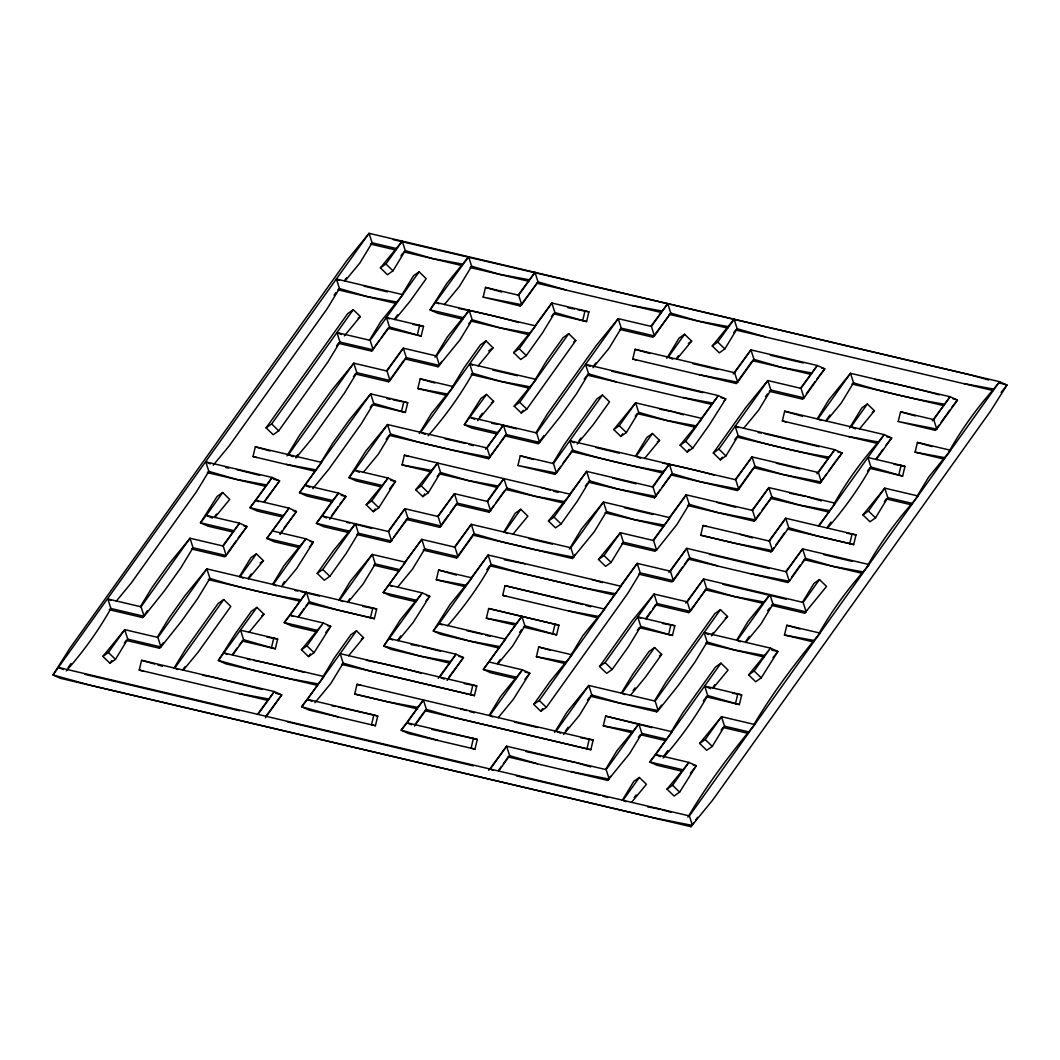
<?xml version="1.0" encoding="UTF-8"?>
<svg xmlns="http://www.w3.org/2000/svg" width="1060" height="1060" viewBox="0 0 1060 1060"><rect width="100%" height="100%" fill="white"/><g stroke="black" fill="none" stroke-linecap="round" stroke-linejoin="round"><path stroke-width="1.5" d="M143.113 671.073L139.244 670.039L141.576 660.314L274.328 691.557L281.735 694.909L265.411 717.766M256.851 457.575L252.982 456.542L255.327 446.817L321.697 462.438L299.476 492.688L306.897 496.04L332.177 501.99M273.785 638.04L277.654 639.074L275.322 648.786L271.453 647.753L273.785 638.04L240.607 630.223L243.628 639.723L232.617 655.146M419.641 325.314L423.51 326.348L421.178 336.06L417.309 335.026L419.641 325.314L386.463 317.51L389.497 326.997L371.662 351.112L338.485 343.308L336.563 345.984M403.86 401.687L407.716 402.72L405.384 412.433L401.515 411.399L403.86 401.687L370.669 393.869L348.806 420.621L332.482 443.477L321.008 462.345M446.989 395.539L417.839 388.543L420.184 378.831L453.362 386.635L431.5 413.387L419.217 433.606M431.208 471.899L402.058 464.916L404.39 455.204L570.32 494.251L548.444 520.99L555.519 527.853L561.058 523.958L577.382 501.102L589.665 480.882L586.644 471.395L569.776 494.159M372.802 607.95L376.671 608.983L374.339 618.695L370.47 617.662L372.802 607.95L206.885 568.902L185.023 595.64L168.699 618.497L157.224 637.365M417.017 708.822L354.676 694.035L357.021 684.31L593.176 740.012L590.844 749.738L424.914 710.69L426.425 709.431L454.236 717.461L590.844 749.738M373.875 714.983L371.543 724.696L375.412 725.729L377.744 716.017L373.875 714.983L307.506 699.362L301.623 706.755L309.043 710.107L375.412 725.729M483.148 297.131L485.48 287.419L518.671 295.223L521.692 304.724L520.195 305.969L483.148 297.131L521.692 304.724L538.016 281.867L534.995 272.367L518.088 295.197M465.459 586.75L436.309 579.767L438.641 570.042L471.833 577.859L449.97 604.597L433.288 630.965L440.708 634.317L499.18 648.071M517.929 465.499L520.274 455.774L553.452 463.578L556.487 473.078L554.99 474.337L517.929 465.499L556.487 473.078L572.811 450.222L569.776 440.735L735.706 479.769L738.74 489.269L737.23 490.528L670.861 474.906L662.222 487.004M513.928 624.843L486.354 618.232L488.686 608.519L558.925 625.175L556.593 634.887L523.401 627.083M472.892 684.892L476.761 685.926L474.429 695.638L470.56 694.605L472.892 684.892L340.154 653.649L343.188 663.149L330.906 683.369L314.926 702.714M506.548 596.422L502.678 595.375L505.01 585.663L604.571 609.089L582.708 635.841L570.413 656.06M473.436 738.409L471.091 748.121L474.959 749.155L477.305 739.443L473.436 738.409L407.067 722.788L401.17 730.181L408.59 733.547L474.959 749.155M585.04 310.845L588.909 311.878L586.564 321.591L582.695 320.557L585.04 310.845L551.849 303.027L534.982 325.804M563.973 663.322L536.4 656.71L538.732 646.984L571.923 654.802L550.047 681.54L533.723 704.396L540.799 711.26L546.337 707.365L627.971 593.096L640.253 572.877L637.219 563.377L620.352 586.154M556.593 634.887L552.724 633.853L555.056 624.141M632.74 359.035L635.086 349.31L734.633 372.736L737.667 382.236L736.17 383.495L632.74 359.035L636.609 360.069M586.975 748.704L589.307 738.979M632.449 732.831L603.299 725.848L605.644 716.123L672.014 731.745L649.793 761.994L657.213 765.346L682.494 771.296M670.94 624.711L674.809 625.745L672.464 635.457L668.608 634.423L670.94 624.711L637.749 616.893L640.783 626.394L628.5 646.613L612.176 669.469L606.638 673.365L599.562 666.501L632.21 620.789L654.086 594.05L687.264 601.855L690.298 611.355L688.801 612.614L655.61 604.796L652.735 608.837M700.713 535.207L703.058 525.482L769.428 541.103L772.462 550.604L770.951 551.849L700.713 535.207L733.904 543.011L772.462 550.604L788.786 527.747L785.751 518.247L768.884 541.011M786.215 421.959L782.346 420.926L784.678 411.214L884.239 434.64L891.659 437.992L876.289 459.51M737.84 693.849L741.708 694.883L739.376 704.595L735.508 703.562L737.84 693.849L704.662 686.032L707.696 695.532A541.17 346.408 -8.1 0 1 663.096 757.953M813.629 641.989L784.479 635.006L786.825 625.281L820.003 633.085C796.047 662.036 773.164 692.034 754.018 724.417M852.121 533.869L855.99 534.902L853.658 544.615L849.789 543.581L852.121 533.869L785.751 518.247L769.428 541.103M898.231 421.509L900.563 411.783L933.754 419.601L936.775 429.088L935.278 430.347L898.231 421.509L936.775 429.088L957.485 400.097L950.078 396.745L850.517 373.319L828.655 400.057L817.18 418.925M901.093 465.3L904.962 466.334L902.63 476.059L898.761 475.026L901.093 465.3L867.915 457.496L870.936 466.996A541.17 346.408 -8.1 0 1 827.396 528.211M944.235 459.152L915.085 452.169L917.417 442.444L950.608 450.261L928.745 477L916.463 497.219M140.37 606.704L151.832 587.836L168.156 564.98L190.018 538.241L223.209 546.046L226.244 555.546L224.733 556.792L191.555 548.987L193.052 547.728L226.244 555.546L246.953 526.542L239.534 523.189L206.342 515.385L200.459 522.779L207.879 526.131L233.16 532.08M115.474 659.373L127.757 639.154L124.722 629.653L102.86 656.405L109.922 663.255L115.474 659.373L108.398 652.51L102.86 656.405M392.995 270.843L405.278 250.624L402.257 241.137L380.381 267.875L387.457 274.739L392.995 270.843L385.933 263.993L380.381 267.875M287.008 455.88L299.291 435.673L331.939 389.961L353.815 363.209L386.993 371.026L390.027 380.514L388.53 381.772L355.339 373.968L353.417 376.658M369.45 340.273L380.924 321.392L402.787 294.654L336.418 279.032L339.452 288.532L327.156 308.752L229.212 445.876L213.232 465.221M174.092 668.038L185.553 649.157L218.201 603.458L223.74 599.562L230.815 606.426L198.167 652.125L183.181 670.264M402.111 294.561L413.572 275.693L419.111 271.797L426.186 278.661L409.862 301.504L394.876 319.656M239.388 576.614L250.849 557.745L256.387 553.85L263.463 560.713L248.477 578.853M329.647 519.307L345.971 496.451L338.551 493.099L332.668 500.492L299.476 492.688L370.669 393.869L373.703 403.37L361.42 423.589L328.759 469.302L312.779 488.647M272.566 584.431L284.04 565.55L305.903 538.811L313.323 542.163L296.654 568.518L281.668 586.657M435.011 357.233L447.293 337.014L469.156 310.262L472.19 319.762L459.908 339.982L438.032 366.733L404.854 358.916M381.693 486.951L356.412 481.001L348.992 477.649L365.66 451.282L387.536 424.543L390.557 434.03L378.274 454.25L363.288 472.389M451.865 387.894L464.147 367.674L480.471 344.818L486.01 340.936L493.085 347.786L478.1 365.925M338.948 600.039L350.409 581.172L372.272 554.433L405.463 562.237L383.243 592.487L390.663 595.839L415.944 601.788M428.319 492.728L440.602 472.508L437.581 463.008L415.705 489.76L422.781 496.623L428.319 492.728L421.244 485.864L415.705 489.76M323.154 676.413L334.615 657.544L350.94 634.688L356.478 630.793L363.553 637.656L348.568 655.795M534.558 380.659L546.841 360.44L563.178 337.584L568.716 333.701L575.779 340.551L526.807 409.12L521.268 413.016L514.193 406.152L536.055 379.4L469.686 363.779L472.72 373.279A541.183 346.408 -8.1 0 1 428.134 435.7M535.909 432.825L547.384 413.957L596.356 345.401L618.218 318.649L651.41 326.453L654.431 335.954L652.933 337.212L619.755 329.408M500.134 442.59L504.944 435.859L538.122 443.676L539.62 442.417L536.599 432.917L618.218 318.649L621.253 328.149L608.97 348.369L592.99 367.714M503.805 532.054L515.266 513.186L520.804 509.29L527.88 516.154L512.894 534.293M552.777 463.498L564.238 444.617L596.886 398.918L602.438 395.022L609.5 401.886L593.176 424.742L577.197 444.087M666.767 358.373L679.049 338.166L684.588 334.271L691.663 341.134L676.678 359.274M626.367 432.546L638.65 412.327L635.616 402.826L613.753 429.578L620.816 436.442L626.367 432.546L619.292 425.683L613.753 429.578M569.352 549.027L581.635 528.808L603.498 502.056L669.867 517.678L652.96 540.494M504.971 639.154L521.878 616.324L524.899 625.824L512.616 646.043L497.643 664.183M635.47 456.25L646.931 437.382L652.47 433.5L659.545 440.35L644.573 458.49M472.826 535.088L474.324 533.829L502.149 541.859L535.327 549.676L573.884 557.255L570.85 547.768L603.498 502.056L606.532 511.556L594.249 531.775L572.387 558.514L472.826 535.088L456.502 557.944L423.311 550.14L424.808 548.881L458 556.685L474.324 533.829L471.289 524.342L454.435 547.106M489.071 715.46L500.545 696.592L522.408 669.841L529.828 673.193L513.159 699.56L498.173 717.699M724.841 348.939L737.137 328.719L734.103 319.219L712.24 345.971L719.303 352.834L724.841 348.939L717.779 342.075L712.24 345.971M611.103 562.436L623.386 542.216L620.365 532.716L598.489 559.468L605.565 566.332L611.103 562.436L604.041 555.572L598.489 559.468M554.632 732.433L566.914 712.214L588.777 685.462L655.146 701.084L658.18 710.571L656.683 711.83L590.314 696.221L591.811 694.962L619.623 702.992L658.18 710.571L678.546 685.091L694.87 662.235L707.153 642.015L704.118 632.515L770.501 648.137L777.908 651.489L761.239 677.843L755.701 681.739L748.625 674.889L770.501 648.137L754.163 670.993L748.625 674.889M733.136 373.994L750.957 349.893L817.326 365.501L824.746 368.853L804.037 397.858L770.858 390.04L769.348 391.299L802.539 399.117L804.037 397.858L801.002 388.358L767.824 380.553L745.962 407.292L713.301 453.004L720.376 459.868L725.914 455.972L738.197 435.753L735.176 426.252L834.723 449.678L842.144 453.044L819.937 483.294L753.567 467.672L755.064 466.413L782.876 474.443L821.434 482.035L818.399 472.535L834.723 449.678L816.902 473.793M621.279 693.174L632.754 674.306L649.078 651.45L654.616 647.567L661.678 654.417L645.355 677.274L630.382 695.413M605.499 769.547L616.96 750.679L631.932 732.539M654.471 700.991L665.932 682.123L714.904 613.554L720.456 609.659L727.518 616.523L711.538 635.867M603.299 725.848L632.939 731.334L638.822 723.94L641.856 733.427L629.574 753.647L607.698 780.399L508.151 756.972L503.341 763.69M622.352 800.221L633.814 781.339L639.352 777.457L646.428 784.307L631.455 802.447M849.55 428.081L861.833 407.875L867.371 403.979L874.447 410.843L859.461 428.982M671.325 731.652L682.799 712.784L715.447 667.071L720.986 663.176L728.061 670.039L713.075 688.178M736.634 640.24L748.095 621.359L769.957 594.62L772.992 604.12L760.709 624.327L745.723 642.466M712.267 746.412L724.55 726.193L721.515 716.692L699.653 743.444L706.728 750.308L712.267 746.412L705.192 739.549L699.653 743.444M802.46 602.332L813.934 583.464L819.473 579.568L826.535 586.432L804.672 613.183L771.495 605.366L772.992 604.12L806.17 611.925L803.149 602.424L819.473 579.568M687.9 817.18C707.245 784.307 730.406 753.846 754.707 724.51L721.515 716.692L705.192 739.549M875.52 517.876L887.803 497.657L884.769 488.156L862.906 514.908L869.982 521.758L875.52 517.876L868.445 511.013L862.906 514.908M378.804 507.767L395.486 481.412L388.066 478.06L354.875 470.242L348.992 477.649L382.183 485.453L388.066 478.06L371.742 500.916L366.203 504.798L373.266 511.662L378.804 507.767L371.742 500.916M301.438 649.74L306.976 645.845L323.3 622.989L301.438 649.74L308.5 656.591L314.038 652.708L330.72 626.341L323.3 622.989L290.109 615.184L284.226 622.578L291.646 625.93L316.927 631.879M679.619 792.125L696.288 765.757L688.867 762.405L655.689 754.601L649.793 761.994L682.985 769.798L688.867 762.405L672.543 785.261L667.005 789.157L674.067 796.007L679.619 792.125L672.543 785.261M68.105 667.548L70.98 663.52M334.099 295.157L336.02 292.467M344.672 280.37L346.593 277.68M338.485 343.308L339.982 342.049L373.16 349.853L370.139 340.353L336.947 332.548L339.982 342.049L327.699 362.268L278.714 430.824L273.175 434.719L266.113 427.856L347.733 313.588L353.272 309.692L360.347 316.556L344.367 335.901M108.398 652.51L124.722 629.653L157.913 637.457L160.934 646.958L159.437 648.216L126.246 640.399L124.338 643.089M141.046 606.797L190.018 538.241L193.052 547.728L180.77 567.948L164.446 590.804L144.081 616.297L142.583 617.556L109.392 609.739L110.889 608.48L144.081 616.297L141.046 606.797L107.868 598.993L110.889 608.48A541.183 346.421 -8.1 0 1 66.303 670.9M206.342 515.385L222.679 492.529L229.742 499.392L214.769 517.532M266.113 427.856L271.651 423.96L353.272 309.692M385.933 263.993L402.257 241.137M109.922 663.255L111.843 660.566M142.583 617.556L147.38 610.825M214.597 516.724L216.518 514.034M400.905 255.924L402.826 253.234M222.626 546.019L239.534 523.189L223.209 546.046M264.231 502.347L279.601 480.842L272.181 477.477L249.974 507.74L257.394 511.092L282.675 517.042M157.913 637.457L206.885 568.902L209.92 578.389L197.624 598.608L181.3 621.465L160.934 646.958L127.757 639.154M370.139 340.353L419.111 271.797M159.437 648.216L163.28 642.837M227.622 552.764L236.261 540.666M238.182 537.976L246.953 526.542L243.787 525.8M264.112 501.685L279.601 480.842L273.48 479.147M295.806 457.31L297.727 454.621M371.662 351.112L379.348 340.353M381.269 337.663L387.986 328.255L421.178 336.06M394.717 318.848L397.593 314.807M280.131 534.359L296.456 511.503L289.049 508.151L266.828 538.4L274.248 541.753L299.529 547.702M386.45 370.934L403.317 348.17L436.508 355.975L439.542 365.475L406.351 357.657L403.317 348.17L386.993 371.026M223.74 599.562L174.768 668.131L177.735 669.469M256.387 553.85L240.064 576.706L243.031 578.044M300.02 546.205L266.828 538.4L289.049 508.151L255.857 500.333L249.974 507.74L283.152 515.544M444.392 304.604L459.364 286.465L471.647 266.245L468.626 256.745L430.082 309.851L437.502 313.217L462.783 319.166M183.022 669.469L184.944 666.78M248.318 578.044L251.207 574.017M280.012 533.683L281.933 530.994M283.855 528.304L296.456 511.503L293.302 510.761M370.284 407.318L372.206 404.628L405.384 412.433M388.53 381.772L403.886 360.267M406.351 357.657L390.027 380.514L356.836 372.709L355.339 373.968M332.668 500.492L316.344 523.349L323.764 526.714L349.045 532.663M249.02 632.37L263.993 614.23L256.931 607.367L218.386 660.473L225.806 663.838L317.457 685.396M436.508 355.975L469.156 310.262M232.524 654.417L237.334 647.7M239.255 645.01L243.628 639.723L271.453 647.753M282.464 584.51L284.385 581.821M331.435 515.955L338.166 506.548M386.184 439.33L389.06 435.289L488.62 458.715L506.442 434.613L503.407 425.113L485.586 449.228M438.032 366.733L441.874 361.354M468.772 323.711L472.19 319.762L500.002 327.792L529.642 333.277L535.525 325.884L435.965 302.458L438.933 303.796M317.218 573.367L333.542 550.511L355.418 523.759L358.439 533.26L346.156 553.479L329.832 576.335L324.294 580.231L317.218 573.367L322.77 569.472L355.418 523.759M298.443 617.251L309.467 601.828L306.433 592.328L284.226 622.578L317.417 630.382M306.433 592.328L290.109 615.184L293.077 616.523M486.01 340.936L420.714 432.348L425.166 434.361M518.671 295.223L534.995 272.367M298.363 616.523L304.127 608.453M306.048 605.764L309.467 601.828L337.292 609.858L370.47 617.662M373.266 511.662L375.187 508.972M520.195 305.969L538.016 281.867L565.841 289.897M257.421 714.374L274.328 691.557L257.991 714.4M388.066 531.484L404.92 508.72L438.111 516.525L441.145 526.025L439.635 527.284L406.457 519.466L393.975 536.943M388.596 531.577L404.92 508.72L407.954 518.221L390.133 542.322L356.942 534.518L358.439 533.26L391.63 541.064L388.596 531.577L322.227 515.955L316.344 523.349L349.522 531.166M421.244 485.864L437.581 463.008M477.636 420.661L493.615 401.303L486.553 394.452L464.333 424.702L471.753 428.054L497.034 434.004M513.663 352.635L519.201 348.74L551.849 303.027L554.883 312.528L542.601 332.747L526.277 355.603L520.725 359.499L513.663 352.635L529.642 333.277M266.245 715.752L281.735 694.909L275.613 693.213M308.5 656.591L310.421 653.914M347.879 601.484L349.8 598.794M390.133 542.322L392.054 539.633M422.781 496.623L424.702 493.933M437.184 476.457L440.602 472.508L468.427 480.538L498.054 486.023L503.95 478.63L506.971 488.13L489.15 512.232L455.959 504.427L450.208 512.497M479.438 417.296L482.313 413.267M551.465 316.476L554.883 312.528L582.695 320.557M227.251 654.417L224.283 653.079L323.83 676.505L301.623 706.755L338.352 716.891M404.92 562.144L421.787 539.381L454.965 547.185L458 556.685L456.502 557.944M437.568 516.445L454.435 493.668L487.613 501.486L490.647 510.973L457.469 503.169L455.959 504.427M356.478 630.793L307.506 699.362L311.958 701.375M438.111 516.525L454.435 493.668L457.469 503.169L441.145 526.025L407.954 518.221L406.457 519.466M390.557 434.03L418.382 442.06L451.56 449.877L490.117 457.456L487.083 447.969L503.407 425.113M514.193 406.152L519.731 402.257L568.716 333.701M439.635 527.284L448.287 515.187M488.62 458.715L498.213 445.279M521.268 413.016L523.189 410.326M487.043 501.459L498.054 486.023M454.965 547.185L471.289 524.342L570.85 547.768M487.613 501.486L503.95 478.63M397.924 639.948L400.799 635.92M489.15 512.232L493.947 505.514M495.868 502.824L504.52 490.727M538.122 443.676L543.886 435.607M584.219 379.149L586.14 376.459M593.825 365.7L595.746 363.01M471.289 577.766L488.156 555.003L620.895 586.233L603.988 609.063M650.827 326.427L667.734 303.61L670.768 313.098L654.431 335.954L621.253 328.149M520.804 509.29L504.481 532.146L507.449 533.485M553.452 463.578L602.438 395.022M651.41 326.453L667.734 303.61M486.805 569.79L489.68 565.749L614.522 595.124M554.99 474.337L560.753 466.267M562.674 463.578L572.811 450.222A541.17 346.408 -8.1 0 0 663.454 471.554L669.337 464.161L672.371 473.648L654.537 497.763L588.167 482.141L589.665 480.882L617.49 488.925L656.047 496.504L653.013 487.017L669.337 464.161M578.999 440.721L580.92 438.045M654.855 334.523L670.768 313.098L698.58 321.127L728.22 326.626M414.473 726.14L426.425 709.431L423.391 699.931L401.17 730.181L437.912 740.317M438.217 678.334L456.038 654.232L463.458 657.584L447.134 680.44M423.391 699.931L407.067 722.788L411.518 724.801M548.444 520.99L553.996 517.108L586.644 471.395L653.013 487.017M619.292 425.683L635.616 402.826L701.985 418.448L680.122 445.2L687.198 452.05L692.737 448.168L709.06 425.312L725.729 398.944L718.309 395.592L585.57 364.362L588.605 373.849L576.322 394.068L559.985 416.925L539.62 442.417L506.442 434.613L504.944 435.859M684.588 334.271L668.264 357.127L672.716 359.141M415.321 724.126L423.96 712.029M448.923 677.075L463.458 657.584L458.861 656.312M585.292 486.182L587.213 483.492M620.816 436.442L622.737 433.752M635.231 416.275L637.153 413.585L695.612 427.339M676.518 358.466L678.44 355.776M499.658 646.573L470.031 641.088L433.288 630.965L439.184 623.558L505.554 639.18L483.333 669.43L490.753 672.782L516.034 678.731M516.525 677.247L483.333 669.43L521.878 616.324M652.47 433.5L636.146 456.343L640.598 458.357M717.779 342.075L734.103 319.219M497.471 663.375L500.36 659.346M519.559 632.462L521.48 629.773M572.387 558.514L575.262 554.486M733.706 332.668L735.627 329.978L993.207 390.583M652.43 486.977L663.454 471.554M700.488 419.707L718.309 395.592L685.661 441.304L680.122 445.2M604.041 555.572L620.365 532.716L653.543 540.534L656.577 550.021L655.08 551.279L621.889 543.475M734.633 372.736L750.957 349.893L753.991 359.38L737.667 382.236L699.11 374.644M654.537 497.763L660.3 489.693M687.198 452.05L689.106 449.36M736.17 383.495L751.527 361.977M488.792 770.328L506.614 746.213L606.174 769.639L609.208 779.14L570.651 771.547M669.337 517.585L686.191 494.821L752.56 510.443L755.594 519.93L754.097 521.189L687.728 505.567L689.225 504.322L717.05 512.351L755.594 519.93L771.918 497.074L768.897 487.587L752.03 510.35M533.723 704.396L539.275 700.501L637.219 563.377L670.41 571.194L673.431 580.681L671.934 581.94L638.756 574.136L640.253 572.877L673.431 580.681L689.755 557.838L686.734 548.338L668.9 572.453M653.543 540.534L686.191 494.821L689.225 504.322L676.942 524.528L656.577 550.021L623.386 542.216M713.301 453.004L718.852 449.109L767.824 380.553L770.858 390.04L758.562 410.26L743.59 428.399M498.544 770.408L501.42 766.38M540.799 711.26L542.72 708.57M720.376 459.868L722.297 457.178M734.779 439.701L736.7 437.011L828.35 458.583M765.505 396.678L767.427 393.989M498.624 771.137L509.648 755.714L506.614 746.213L490.29 769.07L493.258 770.408M735.163 479.69L752.03 456.926L818.399 472.535M800.419 388.331L817.326 365.501L801.002 388.358M599.562 666.501L605.101 662.606L654.086 594.05L657.107 603.538L646.096 618.974M670.41 571.194L686.734 548.338L786.281 571.764L789.316 581.264L787.818 582.523L688.258 559.084L684.415 564.463M735.706 479.769L752.03 456.926L755.064 466.413L738.74 489.269L700.183 481.69L672.371 473.648L670.861 474.906M565.338 731.162L568.226 727.133M587.425 700.249L589.347 697.56M637.365 630.342L639.286 627.652L672.464 635.457M646.004 618.245L650.813 611.514M673.855 579.25L682.494 567.153M737.23 490.528L752.6 469.024M802.539 399.117L804.46 396.427M806.382 393.737L815.021 381.64M816.942 378.95L824.746 368.853L821.685 368.019M685.767 603.114L703.588 578.999L803.149 602.424M654.616 647.567L621.968 693.267L624.936 694.618M687.264 601.855L703.588 578.999L706.622 588.499L690.298 611.355L657.107 603.538L655.61 604.796M752.56 510.443L768.897 487.587L835.267 503.208L818.36 526.025M633.098 690.577L635.019 687.887M688.801 612.614L706.622 588.499L734.434 596.528L764.074 602.014M754.097 521.189L759.861 513.12M761.782 510.43L771.918 497.074L799.744 505.117L829.37 510.602M826.124 420.369L829.967 414.99M606.174 769.639L638.822 723.94M655.146 701.084L720.456 609.659M867.371 403.979L851.047 426.835L855.499 428.85M607.698 780.399L610.587 776.357M638.438 737.376L640.359 734.686L665.64 740.635M656.683 711.83L661.48 705.112M711.419 635.205L713.34 632.515M770.951 551.849L773.84 547.821M775.761 545.131L784.4 533.034M819.937 483.294L826.654 473.886M828.576 471.197L835.293 461.776M785.751 571.671L802.606 548.908L868.975 564.529L863.092 571.923A541.17 346.408 -8.1 0 0 819.274 632.992M639.352 777.457L623.028 800.3L625.996 801.651M720.986 663.176L655.689 754.601L660.128 756.615M769.957 594.62L737.31 640.333L740.278 641.671M786.281 571.764L802.606 548.908L805.64 558.408L789.316 581.264L750.758 573.672M818.943 526.051L884.239 434.64L878.356 442.033A541.17 346.408 -8.1 0 0 833.756 504.454M634.172 797.61L636.093 794.921M663.931 755.939L667.774 750.56M703.31 700.819L707.696 695.532L735.508 703.562M712.916 687.383L714.837 684.694M745.564 641.671L749.407 636.292M767.652 610.745L769.573 608.056M787.818 582.523L789.74 579.833M791.661 577.143L800.3 565.046M802.221 562.356L805.64 558.408L833.465 566.438L863.092 571.923M827.184 527.403L831.027 522.024M867.517 470.932L870.936 466.996L898.761 475.026M876.169 458.834L882.887 449.427M932.244 420.846L950.078 396.745L933.754 419.601M868.445 511.013L884.769 488.156L917.96 495.961L912.064 503.367A541.17 346.408 -8.1 0 0 867.478 565.788L868.975 564.529M721.131 730.141L723.053 727.451L748.333 733.401M804.672 613.183L806.594 610.494M884.385 501.592L886.306 498.916L911.587 504.865M935.278 430.347L939.12 424.967M941.042 422.277L949.68 410.18M344.831 281.178L359.817 263.039L372.1 242.819L369.066 233.319L53 674.955L89.729 685.078L653.887 817.83L692.432 825.422L689.397 815.922L999.58 381.693L1007 385.045L990.331 411.412L712.797 799.929L690.935 826.681L60.42 678.307L53 674.955L69.668 648.587L347.203 260.071L369.066 233.319L999.58 381.693L993.697 389.1A541.17 346.408 -8.1 0 0 949.111 451.52M690.935 826.681L693.81 822.639M695.731 819.95L697.652 817.26M463.273 317.669L430.082 309.851L446.75 283.497L468.626 256.745M340.088 503.858L345.971 496.451L341.227 495.338M309.401 547.092L313.323 542.163L310.156 541.422M389.59 488.806L395.486 481.412L390.742 480.299M325.804 632.515L330.72 626.341L327.553 625.599M449.665 663.123L391.193 649.356L383.786 646.004L400.455 619.649L422.317 592.898L429.737 596.25L413.069 622.617L398.083 640.757M425.815 601.192L429.737 596.25L426.57 595.508M723.768 401.422L725.729 398.944L721.131 397.685M524.925 679.367L529.828 673.193L525.084 672.08M836.26 460.438L842.144 453.044L837.546 451.772M885.762 445.399L891.659 437.992L886.915 436.879M951.602 407.49L957.485 400.097A810.516 518.817 -8.1 0 0 952.953 398.759M773.005 657.65L777.908 651.489L771.587 650.005M690.404 773.164L696.288 765.757L693.121 765.015M1001.117 392.452L1007 385.045L999.341 382.938M116.282 601.139L131.255 583L196.564 491.575L208.846 471.356L205.812 461.868L272.181 477.477L255.857 500.333L258.825 501.685M295.925 457.986L311.905 438.641L344.553 392.929L356.836 372.709L353.815 363.209L288.505 454.634L292.957 456.648M366.203 504.798L382.183 485.453M348.038 602.279L363.024 584.139L375.306 563.92L372.272 554.433L339.624 600.132L342.592 601.484M397.553 587.24L412.525 569.101L424.808 548.881L421.787 539.381L383.243 592.487L416.434 600.291M563.549 734.527L579.529 715.182L591.811 694.962L588.777 685.462L556.129 731.175L560.581 733.189M826.283 421.165L841.269 403.025L853.552 382.806L850.517 373.319L817.87 419.018L820.837 420.369M667.005 789.157L682.985 769.798M322.333 677.764L323.83 676.505M688.258 559.084L689.755 557.838L717.58 565.868M508.151 756.972L509.648 755.714L537.473 763.743M358.134 318.106L360.347 316.556M222.679 492.529L217.128 496.425L200.459 522.779L233.65 530.583M488.66 350.9L493.085 347.786M486.553 394.452L481.015 398.335L464.333 424.702L497.524 432.507M573.566 342.115L575.779 340.551M260.137 563.045L263.463 560.713M491.403 402.866L493.615 401.303M256.931 607.367L251.392 611.262L235.068 634.118L218.386 660.473L255.129 670.609L288.307 678.413L317.947 683.899M261.78 615.794L263.993 614.23M688.337 343.466L691.663 341.134M361.341 639.22L363.553 637.656M657.332 441.914L659.545 440.35M872.234 412.393L874.447 410.843M659.466 655.981L661.678 654.417M725.305 618.086L727.518 616.523M462.73 264.152L433.103 258.666L405.278 250.624M529.099 279.76L499.472 274.275L471.647 266.245L470.15 267.504L528.622 281.258M632.21 305.519L661.851 311.004M964.057 383.601L993.697 389.1M364.11 286.147L387.377 291.884M811.443 372.908L781.816 367.409L753.991 359.38L752.494 360.639L810.966 374.392M396.904 302.047L367.264 296.561L339.452 288.532L337.941 289.791L396.413 303.544M692.842 363.659L717.686 369.529M412.592 324.32L423.51 326.348M611.7 371.185L702.767 392.624M682.786 397.5L712.426 402.999M492.701 370.033L517.558 375.757M848.715 436.548L878.356 442.033M915.085 452.169L944.725 457.655M530.172 386.807L500.545 381.308L472.72 373.279L471.223 374.538L529.695 388.291M758.192 432.507L761.305 433.076M764.419 433.659L819.181 446.71M696.102 425.842L666.462 420.356L638.65 412.327M894.044 464.32L904.962 466.334M417.839 388.543L447.479 394.042M491.681 423.258L497.922 424.411M501.035 424.994L516.551 428.823M595.919 447.545L619.199 453.137M445.293 438.88L465.499 443.425M846.635 533.167L855.99 534.902M402.058 464.916L431.685 470.415M564.423 501.645L534.797 496.159L506.971 488.13M663.984 525.071L634.344 519.585L606.532 511.556M286.173 464.346L315.814 469.832M225.714 467.526L228.827 468.109M236.632 469.553L259.7 475.357M266.298 484.884L236.658 479.398L208.846 471.356L207.349 472.614L265.808 486.381M529.059 538.679L552.353 544.111M346.805 522.487L349.919 523.07M353.046 523.64L371.649 528.37M615.012 593.64L585.372 588.141L519.002 572.533L491.191 564.49L488.156 555.003L439.184 623.558L442.139 624.91M784.479 635.006L814.12 640.492M436.309 579.767L465.936 585.252M662.328 623.426L674.809 625.745M569.048 610.997L598.688 616.483M764.604 655.53L734.978 650.045L707.153 642.015L705.655 643.274L764.128 657.028M486.354 618.232L515.981 623.731M294.706 590.473L297.834 591.056M300.947 591.626L319.577 596.038M362.639 606.373L376.671 608.983M466.877 630.673L482.406 634.185M536.4 656.71L566.027 662.195M732.354 693.147L741.708 694.883M411.121 644.559L418.925 646.004M422.039 646.587L440.496 651.251M450.156 661.625L420.515 656.14L383.786 646.004L422.317 592.898L389.139 585.093L392.094 586.432M266.736 637.047L277.654 639.074M464.293 683.607L476.761 685.926M514.338 722.085L537.632 727.518M417.507 707.338L387.867 701.839L354.676 694.035M580.708 737.707L593.176 740.012M202.46 675.233L210.264 676.678M332.085 705.894L335.198 706.477M338.325 707.047L377.744 716.017M238.805 693.465L268.432 698.951M431.632 729.32L477.305 739.443M85.025 674.372L239.494 710.756M287.247 721.807L473.343 765.863M516.432 775.894L599.894 795.318M647.607 806.832L660.088 809.151M393.273 239.639L671.603 304.644M568.027 307.771L574.441 309.03M577.66 309.666L588.909 311.878M770.342 355.246L803.321 362.944M659.823 409.147L672.663 411.677M776.238 463.233L799.903 468.891M386.834 398.613L390.053 399.236M393.26 399.872L407.716 402.72M789.885 493.271L805.944 496.425M612.455 478.02L636.053 483.81M716.825 502.4L735.613 507.236M624.486 507.74L652.92 514.471M823.594 554.592L852.028 561.323M709.326 554.34L769.335 568.558M722.973 584.365L786.189 599.218M504.322 559.733L525.203 563.841M525.999 751.58L575.275 762.498M673.179 305.015L970.271 374.922L988.635 379.983M396.36 248.53L372.1 242.819L370.602 244.078L395.883 250.027M403.781 251.882L462.253 265.649M536.519 283.126L661.361 312.501M669.258 314.356L727.73 328.123M553.386 313.786L586.564 321.591M943.705 405.635L852.041 384.065L853.552 382.806A541.17 346.408 -8.1 0 0 944.182 404.138M470.693 321.021L529.152 334.774M711.936 404.483L587.107 375.108L588.605 373.849L616.417 381.892M782.346 420.926L877.865 443.531M869.438 468.242L902.63 476.059M887.803 497.657L912.064 503.367M536.599 432.917L470.229 417.309L474.681 419.309M571.313 451.481L662.964 473.051M770.421 498.333L828.894 512.099M487.083 447.969L387.536 424.543L354.875 470.242L359.327 472.257M849.789 543.581L816.597 535.777L788.786 527.747L787.275 529.006L853.658 544.615M439.105 473.767L496 487.149M505.474 489.375L563.947 503.142M605.035 512.815L663.494 526.568M804.142 559.667L861.025 573.049M252.982 456.542L315.323 471.329M705.125 589.758L762.008 603.14M272.725 530.994L305.903 538.811L273.255 584.524L276.223 585.862M399.567 569.631L375.306 563.92L373.809 565.179L399.09 571.128M502.678 595.375L596.621 617.609M558.925 625.175L488.686 608.519M300.073 601.219L208.409 579.648L209.92 578.389A541.17 346.408 -8.1 0 0 300.55 599.721M307.97 603.074L374.339 618.695M706.185 696.791L739.376 704.595M489.23 662.036L522.408 669.841L489.76 715.553L492.728 716.891M724.55 726.193L748.824 731.904M641.856 733.427L666.117 739.138M470.56 694.605L371 671.179L343.188 663.149L341.691 664.408L474.429 695.638M242.131 640.982L275.322 648.786M211.815 676.969L261.846 689.424M139.244 670.039L267.955 700.448M689.397 815.922L58.883 667.548L63.335 669.562M485.48 287.419L501.711 292.017M900.563 411.783L915.244 415.944M635.086 349.31L649.767 353.47M917.417 442.444L932.111 446.604M784.678 411.214L802.46 416.262M420.184 378.831L434.865 382.991M520.274 455.774L533.405 459.483M703.058 525.482L706.927 526.515M404.39 455.204L408.259 456.237M255.327 446.817L270.008 450.977M786.825 625.281L799.956 628.991M505.01 585.663L582.974 604.544M438.641 570.042L456.423 575.09M538.732 646.984L550.325 650.257M605.644 716.123L651.966 727.65M357.021 684.31L360.89 685.356M141.576 660.314L154.72 664.024M737.137 328.719L764.949 336.749M389.497 326.997L417.309 335.026M674.213 412.115L683.488 414.791M807.495 496.875L821.394 500.89M373.703 403.37L401.515 411.399M468.586 444.312L473.224 445.65M740.105 534.333L752.467 537.897M540.997 487.467L550.273 490.144M553.36 491.045L557.997 492.383M591.573 579.462L602.398 582.589M586.074 605.445L590.712 606.784M640.783 626.394L668.608 634.423M524.899 625.824L552.724 633.853M485.507 635.086L490.144 636.424M460.438 708.782L466.625 710.558M469.712 711.459L474.35 712.797M576.852 762.869L590.764 766.883M661.625 809.601L670.9 812.278M157.807 664.925L162.445 666.263M602.994 796.206L607.618 797.544M735.176 426.252L738.144 427.604M585.57 364.362L590.023 366.376M336.418 279.032L339.385 280.37M386.463 317.51L389.431 318.848M469.686 363.779L472.654 365.13M336.947 332.548L341.4 334.562M569.776 440.735L574.228 442.749M704.118 632.515L708.57 634.529M637.749 616.893L640.717 618.245M309.825 487.308L305.373 485.294L338.551 493.099L322.227 515.955L326.679 517.969M704.662 686.032L710.597 688.722M205.812 461.868L210.264 463.882M207.826 516.048L212.278 518.062M392.637 639.948L389.669 638.61L456.038 654.232L439.714 677.075L444.167 679.089M107.868 598.993L110.823 600.331M718.852 449.109L725.914 455.972M685.661 441.304L692.737 448.168M519.201 348.74L526.277 355.603M519.731 402.257L526.807 409.12M754.163 670.993L761.239 677.843M553.996 517.108L561.058 523.958M605.101 662.606L612.176 669.469M271.651 423.96L278.714 430.824M539.275 700.501L546.337 707.365M322.77 569.472L329.832 576.335M306.976 645.845L314.038 652.708M459.073 308.553A541.17 346.408 -8.1 0 1 518.684 322.531M247.377 659.174A541.17 346.408 -8.1 0 1 250.505 659.757M253.605 660.367A541.17 346.408 -8.1 0 1 303.889 672.279M366.376 660.34A541.17 346.408 -8.1 0 1 421.324 673.285M491.191 564.49A541.17 346.408 -8.1 0 1 447.638 625.718M662.367 463.034A541.17 346.408 -8.1 0 1 714.215 475.118M828.84 457.085A541.17 346.408 -8.1 0 1 738.197 435.753M874.818 379.48A810.516 518.817 -8.1 0 1 939.253 394.863"/></g></svg>
